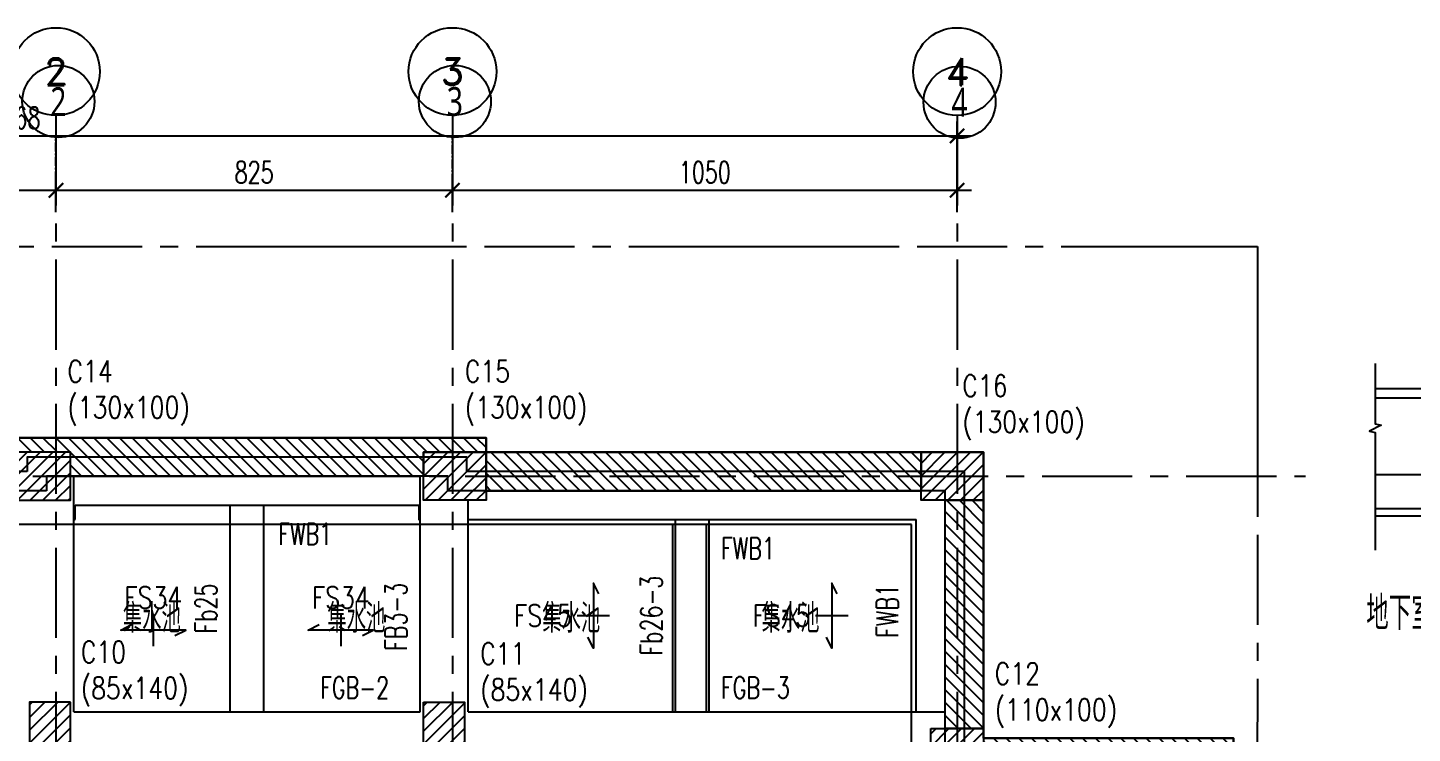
# Model space of a CAD drawing. Header units: millimetres. Extents: x -3377 to 119122, y -22007 to 15479.
# Drawn here: x 4641 to 7522, y 6229 to 7698 of the extents above; entities that cross this region are included whole.
import ezdxf
from ezdxf.enums import TextEntityAlignment as Align

# ---------------------------------------------------------------- set-up
doc = ezdxf.new("R2010")
doc.units = ezdxf.units.MM
doc.header["$LTSCALE"] = 150
doc.header["$MEASUREMENT"] = 0
doc.linetypes.add('CENTER', pattern=[2, 1.25, -0.25, 0.25, -0.25])
doc.linetypes.add('HIDDEN', pattern=[0.375, 0.25, -0.125])
doc.layers.get('0').update_dxf_attribs({"plot": 0})
doc.layers.add('AREA', color=3, linetype='Continuous', plot=False)
doc.layers.add('S-ARCH', color=252, linetype='Continuous', plot=False)
for name, color, linetype in [('ARTIC', 6, 'Continuous'), ('Col-Line', 8, 'CENTER'), ('Duct', 1, 'Continuous'), ('GRID', 5, 'CENTER'), ('I-TXT', 7, 'Continuous'), ('OTHER', 4, 'Continuous'), ('S-COL', 7, 'Continuous'), ('S-CONC', 7, 'Continuous'), ('S-GRID', 1, 'CENTER'), ('S-GRID-DIM', 2, 'Continuous'), ('S-GRID-T', 3, 'Continuous'), ('S-HATCH-COL', 13, 'Continuous'), ('S-HATCH-CONC', 124, 'Continuous'), ('S-RCBMB', 3, 'HIDDEN'), ('S-RCBMG', 2, 'HIDDEN'), ('S-SITE', 34, 'CENTER'), ('S-SLAB', 5, 'Continuous'), ('S-SLABT', 2, 'Continuous'), ('S-TEXTB', 3, 'Continuous'), ('S-TEXTC', 3, 'Continuous'), ('S-TEXTG', 2, 'Continuous'), ('WALL', 2, 'Continuous')]:
    doc.layers.add(name, color=color, linetype=linetype)
doc.layers.add('TEXT-4', color=4, linetype='Continuous', lineweight=25)
doc.styles.add('3E', font='simplex.shx', dxfattribs={"width": 0.8, "height": 45, "bigfont": 'dayus.shx'})
doc.styles.add('BM-C', font='SIMPLEX.shx', dxfattribs={"width": 0.7, "bigfont": 'CHINESET.shx'})
doc.styles.add('C1', font='', dxfattribs={"bigfont": 'japanese.shx'})
doc.styles.add('CD2', font='romand', dxfattribs={"height": 15})
doc.styles.add('CS4', font='romans.shx', dxfattribs={"width": 0.7, "height": 45, "bigfont": 'lsp.shx'})
doc.styles.get('C1').set_extended_font_data('微軟正黑體')
doc.dimstyles.new('DIM150', dxfattribs={"dimscale": 15, "dimtxt": 3, "dimasz": 2, "dimexe": 2, "dimexo": 2, "dimgap": 1, "dimtad": 1, "dimdec": 1, "dimdsep": 46, "dimtxsty": 'CS4', "dimblk1": 'ARCHTICK', "dimblk2": 'ARCHTICK', "dimsah": 1, "dimcen": 2, "dimdle": 2, "dimadec": 0, "dimazin": 0, "dimtfac": 1, "dimtdec": 1, "dimtmove": 0, "dimatfit": 3, "dimldrblk": 'TAA', "dimfxl": 0, "dimtolj": 1, "dimarcsym": 0})

# ---------------------------------------------------------------- blocks, each defined once
blk = doc.blocks.new('SG1')
at = {"layer": 'S-GRID-T'}
blk.add_circle((0, 6.09375), 6.09375, dxfattribs=at)
at = {"layer": 'S-GRID-T', "style": 'CD2'}
blk.add_attdef('GRID-BUB', text='', height=3.75, dxfattribs=at).set_placement((0, 6.09375), align=Align.MIDDLE_CENTER)
blk = doc.blocks.new('_ARCHTICK')
at = {"color": 0, "linetype": 'ByBlock', "const_width": 0.15}
blk.add_lwpolyline([(-0.5, -0.5), (0.5, 0.5)], dxfattribs=at)
blk = doc.blocks.new('*D249')
at = {"layer": 'DEFPOINTS', "color": 0, "transparency": 16777216}
for p in [(-5535.9, -287.4), (-9503.9, -400.6), (-5535.9, -400.6)]:
    blk.add_point(p, dxfattribs=at)
at = {"layer": 'S-GRID-DIM', "color": 0, "lineweight": -2, "transparency": 16777216}
for p, q in [((-9503.9, -370.6), (-9503.9, -257.4)), ((-5535.9, -370.6), (-5535.9, -257.4)), ((-9533.9, -287.4), (-5505.9, -287.4))]:
    blk.add_line(p, q, dxfattribs=at)
at = {"layer": 'S-GRID-DIM', "color": 0, "lineweight": -2, "transparency": 16777216, "xscale": 30, "yscale": 30, "zscale": 30, "rotation": 180}
blk.add_blockref('_ARCHTICK', (-9503.9, -287.4), dxfattribs=at)
at = {"layer": 'S-GRID-DIM', "color": 0, "lineweight": -2, "transparency": 16777216, "xscale": 30, "yscale": 30, "zscale": 30}
blk.add_blockref('_ARCHTICK', (-5535.9, -287.4), dxfattribs=at)
at = {"layer": 'S-GRID-DIM', "color": 0, "transparency": 16777216, "insert": (-7496.9, -249.9), "char_height": 45, "attachment_point": 5, "style": 'CS4'}
blk.add_mtext('\\A1;3968', dxfattribs=at)
blk = doc.blocks.new('TAA')
at = {"linetype": 'Continuous'}
blk.add_line((0, 0), (-1.663, 0), dxfattribs=at)
blk.add_solid([(-1.5, -0.25), (-1.5, 0.25), (0, 0)], dxfattribs=at)
blk = doc.blocks.new('*D250')
at = {"layer": 'DEFPOINTS', "color": 0, "transparency": 16777216}
for p in [(-7410.9, -400.6), (-8310.9, -476.2), (-7410.9, -476.2)]:
    blk.add_point(p, dxfattribs=at)
at = {"layer": 'S-GRID-DIM', "color": 0, "lineweight": -2, "transparency": 16777216}
for p, q in [((-8310.9, -446.2), (-8310.9, -370.6)), ((-7410.9, -446.2), (-7410.9, -370.6)), ((-8340.9, -400.6), (-7380.9, -400.6))]:
    blk.add_line(p, q, dxfattribs=at)
at = {"layer": 'S-GRID-DIM', "color": 0, "lineweight": -2, "transparency": 16777216, "xscale": 30, "yscale": 30, "zscale": 30, "rotation": 180}
blk.add_blockref('_ARCHTICK', (-8310.9, -400.6), dxfattribs=at)
at = {"layer": 'S-GRID-DIM', "color": 0, "lineweight": -2, "transparency": 16777216, "xscale": 30, "yscale": 30, "zscale": 30}
blk.add_blockref('_ARCHTICK', (-7410.9, -400.6), dxfattribs=at)
at = {"layer": 'S-GRID-DIM', "color": 0, "transparency": 16777216, "insert": (-7860.9, -363.1), "char_height": 45, "attachment_point": 5, "style": 'CS4'}
blk.add_mtext('\\A1;900', dxfattribs=at)
blk = doc.blocks.new('*D251')
at = {"layer": 'DEFPOINTS', "color": 0, "transparency": 16777216}
for p in [(-6585.9, -400.6), (-7410.9, -476.2), (-6585.9, -476.2)]:
    blk.add_point(p, dxfattribs=at)
at = {"layer": 'S-GRID-DIM', "color": 0, "lineweight": -2, "transparency": 16777216}
for p, q in [((-7410.9, -446.2), (-7410.9, -370.6)), ((-6585.9, -446.2), (-6585.9, -370.6)), ((-7440.9, -400.6), (-6555.9, -400.6))]:
    blk.add_line(p, q, dxfattribs=at)
at = {"layer": 'S-GRID-DIM', "color": 0, "lineweight": -2, "transparency": 16777216, "xscale": 30, "yscale": 30, "zscale": 30, "rotation": 180}
blk.add_blockref('_ARCHTICK', (-7410.9, -400.6), dxfattribs=at)
at = {"layer": 'S-GRID-DIM', "color": 0, "lineweight": -2, "transparency": 16777216, "xscale": 30, "yscale": 30, "zscale": 30}
blk.add_blockref('_ARCHTICK', (-6585.9, -400.6), dxfattribs=at)
at = {"layer": 'S-GRID-DIM', "color": 0, "transparency": 16777216, "insert": (-6998.4, -363.1), "char_height": 45, "attachment_point": 5, "style": 'CS4'}
blk.add_mtext('\\A1;825', dxfattribs=at)
blk = doc.blocks.new('*D252')
at = {"layer": 'DEFPOINTS', "color": 0, "transparency": 16777216}
for p in [(-5535.9, -400.6), (-6585.9, -476.2), (-5535.9, -476.2)]:
    blk.add_point(p, dxfattribs=at)
at = {"layer": 'S-GRID-DIM', "color": 0, "lineweight": -2, "transparency": 16777216}
for p, q in [((-6585.9, -446.2), (-6585.9, -370.6)), ((-5535.9, -446.2), (-5535.9, -370.6)), ((-6615.9, -400.6), (-5505.9, -400.6))]:
    blk.add_line(p, q, dxfattribs=at)
at = {"layer": 'S-GRID-DIM', "color": 0, "lineweight": -2, "transparency": 16777216, "xscale": 30, "yscale": 30, "zscale": 30, "rotation": 180}
blk.add_blockref('_ARCHTICK', (-6585.9, -400.6), dxfattribs=at)
at = {"layer": 'S-GRID-DIM', "color": 0, "lineweight": -2, "transparency": 16777216, "xscale": 30, "yscale": 30, "zscale": 30}
blk.add_blockref('_ARCHTICK', (-5535.9, -400.6), dxfattribs=at)
at = {"layer": 'S-GRID-DIM', "color": 0, "transparency": 16777216, "insert": (-6060.9, -363.1), "char_height": 45, "attachment_point": 5, "style": 'CS4'}
blk.add_mtext('\\A1;1050', dxfattribs=at)
blk = doc.blocks.new('CONC')
for points in [[(-6645.9, -995.9), (-7380.9, -995.9), (-7380.9, -945.9), (-7510.9, -945.9), (-7510.9, -915.9), (-6515.9, -915.9), (-6515.9, -945.9), (-6645.9, -945.9)], [(-6515.9, -945.9), (-5610.9, -945.9), (-5610.9, -1025.9), (-6515.9, -1025.9)], [(-5560.9, -1045.9), (-5480.9, -1045.9), (-5480.9, -1520.9), (-5560.9, -1520.9)]]:
    blk.add_lwpolyline(points, close=True)
blk = doc.blocks.new('COL(B4F-B2F)')
for points in [[(-7380.9, -945.9), (-7510.9, -945.9), (-7510.9, -1045.9), (-7380.9, -1045.9)], [(-6645.9, -945.9), (-6515.9, -945.9), (-6515.9, -1045.9), (-6645.9, -1045.9)], [(-5610.9, -945.9), (-5480.9, -945.9), (-5480.9, -1045.9), (-5610.9, -1045.9)], [(-7380.9, -1465.9), (-7465.9, -1465.9), (-7465.9, -1605.9), (-7380.9, -1605.9)], [(-6645.9, -1465.9), (-6560.9, -1465.9), (-6560.9, -1605.9), (-6645.9, -1605.9)], [(-5590.9, -1520.9), (-5480.9, -1520.9), (-5480.9, -1620.9), (-5590.9, -1620.9)]]:
    blk.add_lwpolyline(points, close=True)
blk = doc.blocks.new('SITE')
blk.add_lwpolyline([(-10719.2, -3362.4), (-10719.2, -2105.2), (-10719.2, -517.7), (-4911, -517.8), (-4911.5, -2105.3), (-4911.9, -3362.4), (-7893.7, -3362.4)], close=True)
blk = doc.blocks.new('A$C34150067')
at = {"color": 252}
blk.add_line((6053.4, -560.3), (6930.3, -560.3), dxfattribs=at)
at = {"layer": 'AREA', "color": 252}
blk.add_lwpolyline([(3248.4, -468.2), (1998.1, -468.2, 1.444326), (1280, -2378.2), (2357.1, -2378.2), (5198.4, -2378.2), (5198.4, -1703.2), (5718.4, -1703.2), (5718.4, -1063.2), (5198.4, -1063.2), (5198.4, -468.2), (4163.4, -468.2), (4163.4, -438.2), (3248.4, -438.2)], format="xyb", close=True, dxfattribs=at)
at = {"layer": 'ARTIC', "color": 252}
for points in [[(3338.4, -428.2), (3208.4, -428.2), (3208.4, -528.2), (3338.4, -528.2)], [(4073.4, -428.2), (4203.4, -428.2), (4203.4, -528.2), (4073.4, -528.2)], [(5108.4, -428.2), (5238.4, -428.2), (5238.4, -528.2), (5108.4, -528.2)], [(3338.4, -948.2), (3253.4, -948.2), (3253.4, -1088.2), (3338.4, -1088.2)], [(4073.4, -948.2), (4158.4, -948.2), (4158.4, -1088.2), (4073.4, -1088.2)], [(5128.4, -1003.2), (5238.4, -1003.2), (5238.4, -1103.2), (5128.4, -1103.2)]]:
    blk.add_lwpolyline(points, close=True, dxfattribs=at)
at = {"layer": 'Col-Line', "color": 252, "linetype": 'ByBlock'}
for centre in [(3313.4, 302), (4138.4, 302), (5188.4, 300.4)]:
    blk.add_circle(centre, 75, dxfattribs=at)
at = {"layer": 'Duct', "color": 252, "linetype": 'CENTER', "ltscale": 3}
blk.add_lwpolyline([(0, -2844.7), (0, -1587.5), (0, 0), (5808.3, -0.1), (5807.7, -1587.6), (5807.3, -2844.7), (2825.5, -2844.7)], close=True, dxfattribs=at)
at = {"layer": 'GRID', "color": 252, "ltscale": 0.1}
for p, q in [((3308.4, 107.8), (3308.4, 227)), ((4133.4, 102.8), (4133.4, 227)), ((5183.4, 101.2), (5183.4, 225.4))]:
    blk.add_line(p, q, dxfattribs=at)
at = {"layer": 'OTHER', "color": 252}
blk.add_lwpolyline([(6053.4, -243.4), (6053.4, -369), (6065.4, -372), (6041.4, -384), (6053.4, -387), (6053.4, -631.8)], dxfattribs=at)
at = {"layer": 'S-RCBMB', "color": 252, "linetype": 'ByBlock'}
for p, q in [((3670.9, -968.2), (3670.9, -578.2)), ((3740.9, -968.2), (3740.9, -578.2)), ((4592.1, -968.2), (4592.1, -578.2)), ((4662.1, -968.2), (4662.1, -578.2))]:
    blk.add_line(p, q, dxfattribs=at)
at = {"layer": 'S-RCBMG', "color": 252, "linetype": 'ByBlock'}
for p, q in [((4073.4, -478.2), (3338.4, -478.2)), ((5158.4, -1003.2), (5158.4, -528.2)), ((5088.4, -578.2), (2418.4, -578.2)), ((3345.9, -968.2), (3345.9, -578.2)), ((4065.9, -968.2), (4065.9, -578.2)), ((4165.9, -968.2), (4165.9, -578.2)), ((5088.4, -2268.2), (5088.4, -578.2)), ((3345.9, -968.2), (4065.9, -968.2)), ((4165.9, -968.2), (5088.4, -968.2))]:
    blk.add_line(p, q, dxfattribs=at)
at = {"layer": 'WALL', "color": 252}
for p, q in [((6053.4, -295.3), (6930.3, -295.3)), ((6168.3, -315.3), (6053.4, -315.3)), ((6168.3, -475.3), (6053.4, -475.3)), ((6053.4, -545.3), (6930.3, -545.3))]:
    blk.add_line(p, q, dxfattribs=at)
for points in [[(3208.4, -428.2), (2013, -428.2, 1.434028), (1280, -2418.2), (2357.1, -2418.2), (5238.4, -2418.2), (5238.4, -1743.2), (5758.4, -1743.2), (5758.4, -1023.2), (5238.4, -1023.2), (5238.4, -428.2), (4203.4, -428.2), (4203.4, -398.2), (3208.4, -398.2)], [(3288.4, -508.2), (1982.9, -508.2, 1.455344), (1280, -2338.2), (2357.1, -2338.2), (5158.4, -2338.2), (5158.4, -1663.2), (5678.4, -1663.2), (5678.4, -1103.2), (5158.4, -1103.2), (5158.4, -508.2), (4123.4, -508.2), (4123.4, -478.2), (3288.4, -478.2)]]:
    blk.add_lwpolyline(points, format="xyb", close=True, dxfattribs=at)
at = {"layer": 'Col-Line', "color": 252, "style": 'C1', "width": 0.75}
for s, p in [('2', (3313.4, 302)), ('3', (4138.4, 302)), ('4', (5188.4, 300.4))]:
    blk.add_text(s, height=60, dxfattribs=at).set_placement(p, align=Align.MIDDLE)
at = {"layer": 'I-TXT', "color": 252, "style": 'BM-C', "width": 0.67}
for p in [(3447.6, -803.8), (3873, -803.8), (4320, -803.8), (4776.3, -803.8)]:
    blk.add_text('集水池', height=60, dxfattribs=at).set_placement(p)
at = {"layer": 'TEXT-4', "color": 252, "style": 'BM-C', "width": 0.67}
blk.add_text('地下室消防水箱及水池剖面圖', height=70, dxfattribs=at).set_placement((6034.4, -818.9), align=Align.BOTTOM_LEFT)
blk = doc.blocks.new('2022-0217')
blk.add_blockref('A$C34150067', (-10719.2, -517.7))
blk = doc.blocks.new('LINE')
at = {"layer": 'S-GRID'}
for points in [[(-7410.87, -244.9), (-7410.87, -3085.91)], [(-6585.87, -244.9), (-6585.87, -3085.91)], [(-5535.87, -244.9), (-5535.87, -3085.91)], [(-11059.11, -995.91), (-4810.87, -995.91)]]:
    blk.add_lwpolyline(points, dxfattribs=at)
at = {"layer": 'S-GRID-T', "xscale": 15, "yscale": 15, "zscale": 15}
for p, values in [((-7410.87, -244.9), {'GRID-BUB': '2'}), ((-6585.87, -244.9), {'GRID-BUB': '3'}), ((-5535.87, -244.9), {'GRID-BUB': '4'})]:
    blk.add_blockref('SG1', p, dxfattribs=at).add_auto_attribs(values)
at = {"layer": 'S-GRID-DIM'}
dim = blk.add_linear_dim(base=(-5535.87, -287.4), p1=(-9503.87, -400.57), p2=(-5535.87, -400.57), dimstyle='DIM150', dxfattribs=at)
dim.commit()
dim.dimension.update_dxf_attribs({"geometry": '*D249', "text_midpoint": (-7496.87, -287.4), "dimtype": 128})
for base, p1, p2, picture, middle in [((-7410.87, -400.57), (-8310.87, -476.23), (-7410.87, -476.23), '*D250', (-7860.87, -363.07)), ((-6585.87, -400.57), (-7410.87, -476.23), (-6585.87, -476.23), '*D251', (-6998.37, -363.07)), ((-5535.87, -400.57), (-6585.87, -476.23), (-5535.87, -476.23), '*D252', (-6060.87, -363.07))]:
    dim = blk.add_linear_dim(base=base, p1=p1, p2=p2, dimstyle='DIM150', dxfattribs=at)
    dim.commit()
    dim.dimension.update_dxf_attribs({"geometry": picture, "text_midpoint": middle})

msp = doc.modelspace()

# ---------------------------------------------------------------- hatches: boundary and pattern name
at = {"layer": 'S-HATCH-COL'}
h = msp.add_hatch(dxfattribs=at)
h.set_pattern_fill('ANSI31', color=256, scale=150, style=0)
h.paths.add_polyline_path([(2684.53, 6339.23), (2574.53, 6339.23), (2574.53, 6429.23), (2684.53, 6429.23)])
h.paths.add_polyline_path([(2684.53, 5489.23), (2574.53, 5489.23), (2574.53, 5579.23), (2684.53, 5579.23)])
h.paths.add_polyline_path([(6519.53, 6239.23), (6629.53, 6239.23), (6629.53, 6139.23), (6519.53, 6139.23)])
h.paths.add_polyline_path([(6519.53, 5499.23), (6629.53, 5499.23), (6629.53, 5399.23), (6519.53, 5399.23)])
h.paths.add_polyline_path([(6499.53, 4924.23), (6629.53, 4924.23), (6629.53, 4824.23), (6499.53, 4824.23)])
h.paths.add_polyline_path([(5414.53, 4924.23), (5544.53, 4924.23), (5544.53, 4824.23), (5414.53, 4824.23)])
h.paths.add_polyline_path([(4759.53, 4924.23), (4629.53, 4924.23), (4629.53, 4824.23), (4759.53, 4824.23)])
h.paths.add_polyline_path([(3744.53, 6814.23), (3874.53, 6814.23), (3874.53, 6714.23), (3744.53, 6714.23)])
h.paths.add_polyline_path([(3744.53, 6249.23), (3854.53, 6249.23), (3854.53, 6149.23), (3744.53, 6149.23)])
h.paths.add_polyline_path([(3744.53, 5514.23), (3854.53, 5514.23), (3854.53, 5414.23), (3744.53, 5414.23)])
h.paths.add_polyline_path([(3744.53, 4924.23), (3874.53, 4924.23), (3874.53, 4824.23), (3744.53, 4824.23)])
h.paths.add_polyline_path([(4729.53, 6814.23), (4599.53, 6814.23), (4599.53, 6714.23), (4729.53, 6714.23)])
h.paths.add_polyline_path([(5464.53, 5469.23), (5549.53, 5469.23), (5549.53, 5329.23), (5464.53, 5329.23)])
h.paths.add_polyline_path([(5464.53, 6294.23), (5549.53, 6294.23), (5549.53, 6154.23), (5464.53, 6154.23)])
h.paths.add_polyline_path([(4729.53, 6294.23), (4644.53, 6294.23), (4644.53, 6154.23), (4729.53, 6154.23)])
h.paths.add_polyline_path([(4644.53, 5469.23), (4729.53, 5469.23), (4729.53, 5329.23), (4644.53, 5329.23)])
h.paths.add_polyline_path([(5464.53, 6814.23), (5594.53, 6814.23), (5594.53, 6714.23), (5464.53, 6714.23)])
h.paths.add_polyline_path([(6499.53, 6814.23), (6629.53, 6814.23), (6629.53, 6714.23), (6499.53, 6714.23)])
h.paths.add_polyline_path([(2187.43, 5919.23), (2257.43, 5919.23), (2257.43, 5989.23), (2187.43, 5989.23)])
at = {"layer": 'S-HATCH-CONC'}
h = msp.add_hatch(dxfattribs=at)
h.set_pattern_fill('ANSI31', color=256, scale=150, angle=90, style=0)
h.set_pattern_definition([(135, (0, 3880.068), (-13.25825, -13.25825), [])])
h.paths.add_polyline_path([(6549.53, 5499.23), (7149.53, 5499.23), (7149.53, 6219.23), (6629.53, 6219.23), (6629.53, 6139.23), (7069.53, 6139.23), (7069.53, 5579.23), (6549.53, 5579.23)])
h.paths.add_polyline_path([(6549.53, 6714.23), (6629.53, 6714.23), (6629.53, 6239.23), (6549.53, 6239.23)])
h.paths.add_polyline_path([(6629.53, 5399.23), (6549.53, 5399.23), (6549.53, 4924.23), (6629.53, 4924.23)])
h.paths.add_polyline_path([(3874.53, 4904.23), (4629.53, 4904.23), (4629.53, 4824.23), (3874.53, 4824.23)])
h.paths.add_polyline_path([(4759.53, 4904.23), (5414.53, 4904.23), (5414.53, 4824.23), (4759.53, 4824.23)])
h.paths.add_polyline_path([(5544.53, 4904.23), (6499.53, 4904.23), (6499.53, 4824.23), (5544.53, 4824.23)])
edge = h.paths.add_edge_path()
edge.add_line((3744.53, 4824.23), (2671.18, 4824.23))
edge.add_arc((2671.18, 5954.23), 1130, 49.55789, 269.99999, ccw=False)
edge.add_line((3404.19, 6814.23), (3744.53, 6814.23))
edge.add_line((3744.53, 6814.23), (3744.53, 6734.23))
edge.add_line((3744.53, 6734.23), (3374.1, 6734.23))
edge.add_arc((2671.18, 5954.23), 1050, 47.97535, 269.99999)
edge.add_line((2671.18, 4904.23), (3744.53, 4904.23))
edge.add_line((3744.53, 4904.23), (3744.53, 4824.23))
h.paths.add_polyline_path([(3874.53, 6814.23), (4599.53, 6814.23), (4599.53, 6734.23), (3874.53, 6734.23)])
h.paths.add_polyline_path([(5464.53, 6764.23), (4729.53, 6764.23), (4729.53, 6814.23), (4599.53, 6814.23), (4599.53, 6844.23), (5594.53, 6844.23), (5594.53, 6814.23), (5464.53, 6814.23)])
h.paths.add_polyline_path([(5594.53, 6814.23), (6499.53, 6814.23), (6499.53, 6734.23), (5594.53, 6734.23)])

# ---------------------------------------------------------------- linework, layer by layer
at = {"layer": 'S-RCBMB', "linetype": 'ByBlock'}
for p, q in [((5062.03, 6274.23), (5062.03, 6704.23)), ((5132.03, 6274.23), (5132.03, 6704.23)), ((5988.28, 6274.23), (5988.28, 6674.23)), ((6058.28, 6274.23), (6058.28, 6674.23))]:
    msp.add_line(p, q, dxfattribs=at)
at = {"layer": 'S-RCBMG', "linetype": 'ByBlock'}
for p, q in [((4737.03, 6274.23), (4737.03, 6764.23)), ((4737.03, 6764.23), (5457.03, 6764.23)), ((5457.03, 6274.23), (5457.03, 6764.23)), ((5557.03, 6274.23), (5557.03, 6714.23)), ((5594.53, 6734.23), (6499.53, 6734.23)), ((6549.53, 6274.23), (6549.53, 6714.23)), ((4739.53, 6674.23), (4739.53, 6704.23)), ((4739.53, 6704.23), (5454.53, 6704.23)), ((4737.03, 6674.23), (4739.53, 6674.23)), ((5557.03, 6674.23), (6489.53, 6674.23)), ((6489.53, 6274.23), (6489.53, 6674.23)), ((4737.03, 6274.23), (5457.03, 6274.23)), ((5557.03, 6274.23), (6549.53, 6274.23))]:
    msp.add_line(p, q, dxfattribs=at)
msp.add_lwpolyline([(5454.53, 6704.23), (5454.53, 6674.23), (5457.03, 6674.23)], dxfattribs=at)
at = {"layer": 'S-SLAB'}
msp.add_lwpolyline([(6629.53, 4824.23), (2671.18, 4824.23, -1.4340277), (3404.19, 6814.23), (4599.53, 6814.23), (4599.53, 6844.23), (5594.53, 6844.23), (5594.53, 6814.23), (6629.53, 6814.23), (6629.53, 6219.23), (7149.53, 6219.23), (7149.53, 5499.23), (6629.53, 5499.23), (6629.53, 4824.23)], format="xyb", dxfattribs=at)
at = {"layer": 'S-SLABT', "color": 1}
for p, q in [((4902.03, 6477.98), (4902.03, 6410.48)), ((5292.03, 6477.98), (5292.03, 6410.48)), ((5783.91, 6474.23), (5851.41, 6474.23)), ((6280.16, 6474.23), (6347.66, 6474.23))]:
    msp.add_line(p, q, dxfattribs=at)
for points in [[(5828.91, 6519.23), (5817.66, 6541.73), (5817.66, 6406.73), (5806.41, 6429.23)], [(6325.16, 6519.23), (6313.91, 6541.73), (6313.91, 6406.73), (6302.66, 6429.23)], [(4947.03, 6432.98), (4969.53, 6444.23), (4834.53, 6444.23), (4857.03, 6455.48)], [(5337.03, 6432.98), (5359.53, 6444.23), (5224.53, 6444.23), (5247.03, 6455.48)]]:
    msp.add_lwpolyline(points, dxfattribs=at)

# ---------------------------------------------------------------- block references
at = {"layer": 'S-ARCH'}
msp.add_blockref('2022-0217', (12110.4, 7760.14), dxfattribs=at)
at = {"layer": 'S-COL'}
msp.add_blockref('COL(B4F-B2F)', (12110.4, 7760.14), dxfattribs=at)
at = {"layer": 'S-CONC'}
msp.add_blockref('CONC', (12110.4, 7760.14), dxfattribs=at)
at = {"layer": 'S-GRID'}
msp.add_blockref('LINE', (12110.4, 7760.14), dxfattribs=at)
at = {"layer": 'S-SITE'}
msp.add_blockref('SITE', (12110.4, 7760.14), dxfattribs=at)

# ---------------------------------------------------------------- texts
at = {"layer": 'S-SLABT', "color": 2, "style": '3E', "width": 0.8}
for p in [(4902.03, 6489.23), (5292.03, 6489.23)]:
    msp.add_text('FS34', height=45, dxfattribs=at).set_placement(p, align=Align.CENTER)
for p in [(5772.66, 6451.73), (6268.91, 6451.73)]:
    msp.add_text('FS45', height=45, dxfattribs=at).set_placement(p, align=Align.RIGHT)
at = {"layer": 'S-TEXTB', "linetype": 'ByBlock', "style": 'CS4', "width": 0.7}
for s, p in [('Fb26-3', (5938.28, 6474.23)), ('Fb25', (5012.03, 6489.23))]:
    msp.add_text(s, height=45, rotation=90, dxfattribs=at).set_placement(p, align=Align.MIDDLE)
at = {"layer": 'S-TEXTC', "style": 'CS4', "width": 0.8}
for s, p in [('C14', (4723.39, 6960.11)), ('C15', (5550.29, 6960.11)), ('C16', (6585.29, 6930.11)), ('(130x100)', (4723.39, 6885.11)), ('(130x100)', (5550.29, 6885.11)), ('(130x100)', (6585.29, 6855.11)), ('C10', (4751.3, 6375.89)), ('C11', (5582.23, 6372.71)), ('C12', (6652.71, 6330.89)), ('(85x140)', (4751.3, 6300.89)), ('(85x140)', (5582.23, 6297.71)), ('(110x100)', (6652.71, 6255.89))]:
    msp.add_text(s, height=45, dxfattribs=at).set_placement(p)
at = {"layer": 'S-TEXTG', "style": 'CS4', "width": 0.7}
for s, p in [('FWB1', (5162.03, 6644.23)), ('FWB1', (6083.28, 6614.23)), ('FGB-2', (5249.53, 6324.23, 0)), ('FGB-3', (6083.28, 6324.23, 0))]:
    msp.add_text(s, height=45, dxfattribs=at).set_placement(p, align=Align.MIDDLE_LEFT)
for s, p in [('FB3-3', (5407.03, 6471.73)), ('FWB1', (6429.53, 6484.23, 0))]:
    msp.add_text(s, height=45, rotation=90, dxfattribs=at).set_placement(p, align=Align.MIDDLE)

doc.saveas('drawing.dxf')
